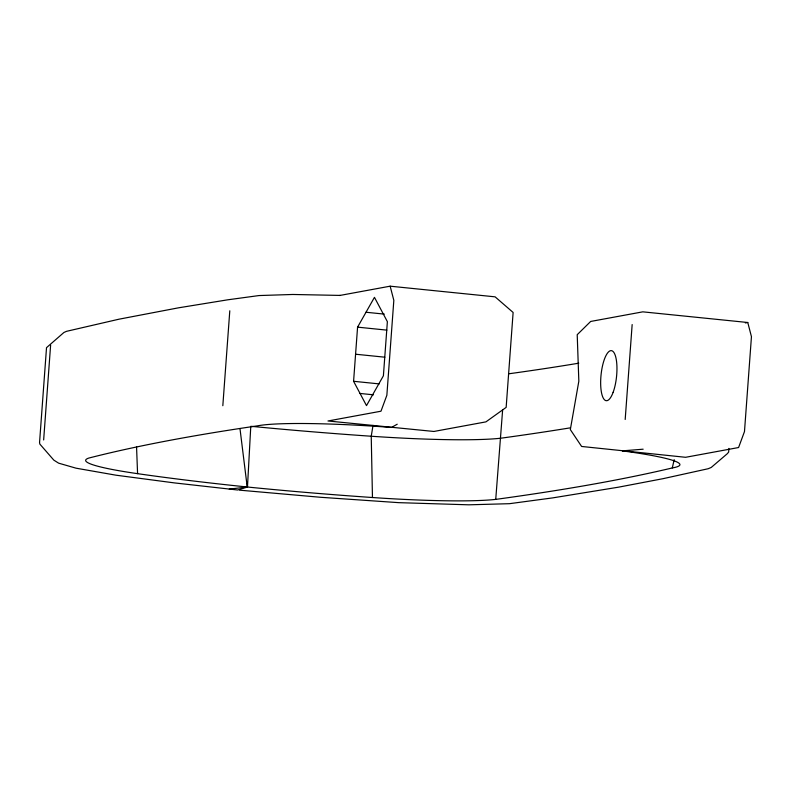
<?xml version="1.0" encoding="UTF-8"?>
<svg xmlns="http://www.w3.org/2000/svg" width="791" height="791" viewBox="0 0 791 791"><rect width="100%" height="100%" fill="white"/><g stroke="black" fill="none" stroke-linecap="round" stroke-linejoin="round"><path stroke-width="1.19" d="M250.777 426.309L247.474 487.019L237.646 489.995L174.416 482.905L116 475.193L76.045 468.183L58.603 463.15L53.828 460.135L39.827 444.058L39.55 442.574L46.521 347.654L63.923 332.477L66.513 331.33L118.966 319.198L178.43 307.837L227.749 299.809L258.993 295.557L292.739 294.47L340.219 295.419M502.631 409.946L495.73 499.388A143.646 12.27 4.2 0 1 372.462 497.519A361.21 30.849 4.2 0 1 247.217 486.999L229.252 489.145M43.653 439.954L50.624 345.034M222.825 405.714L229.795 310.794M353.587 381.292L357.572 327.148L374.459 297.337L387.372 321.66L383.398 375.794L366.5 405.615L353.587 381.292L379.205 383.892M625.187 419.477L632.157 324.557M728.916 448.418L728.649 452.066L727.364 453.648L711.228 467.451L708.143 468.737L663.056 478.674L618.433 487.187L552.652 497.895L509.463 503.689L468.855 504.816L398.832 502.661L320.592 497.282L239.485 490.153M373.026 425.41L371.236 436.236L372.462 497.519M495.73 499.388A4613.784 394.096 4.2 0 0 672.301 467.946L674.169 459.65M397.23 424.213L391.525 427.437A136.972 11.697 4.2 0 0 257.648 425.825A4613.784 394.096 4.2 0 0 88.829 458.058A143.646 12.27 4.2 0 0 137.575 473.661A361.21 30.849 4.2 0 0 247.474 487.019L247.356 483.321M339.566 295.508L390.151 286.184L495.107 296.843L513.122 312.465L506.151 407.385L485.931 421.87L433.903 431.461L327.978 420.98L380.975 411.211L386.858 395.273L393.829 300.353L390.151 286.184M745.359 322.946L747.772 322.501L751.45 336.679L744.479 431.589L738.586 447.528L685.589 457.297L581.612 446.46L570.331 429.592L578.834 381.203L577.212 334.692L590.679 321.453L642.816 311.842L747.772 322.501M643.162 449.189L622.29 450.87A136.972 11.697 4.2 0 1 672.301 467.946M366.015 312.247L384.307 314.106M357.572 327.148L386.848 330.124M355.584 354.22L384.861 357.196M360.043 393.453L373.471 394.818M240.009 428.811L247.217 486.999M136.546 446.648L137.575 473.661M251.4 426.339A379.769 32.441 4.2 0 0 371.236 436.236A151.022 12.903 4.2 0 0 500.832 438.204A4850.788 414.336 4.2 0 0 569.846 427.911M578.775 363.188A4608.247 393.621 4.2 0 1 508.583 373.817M613.124 392.326A25.164 7.791 -84.2 0 0 612.639 351.145A25.164 7.791 -84.2 0 0 600.656 383.566A25.164 7.791 -84.2 0 0 613.124 392.326"/></g></svg>
